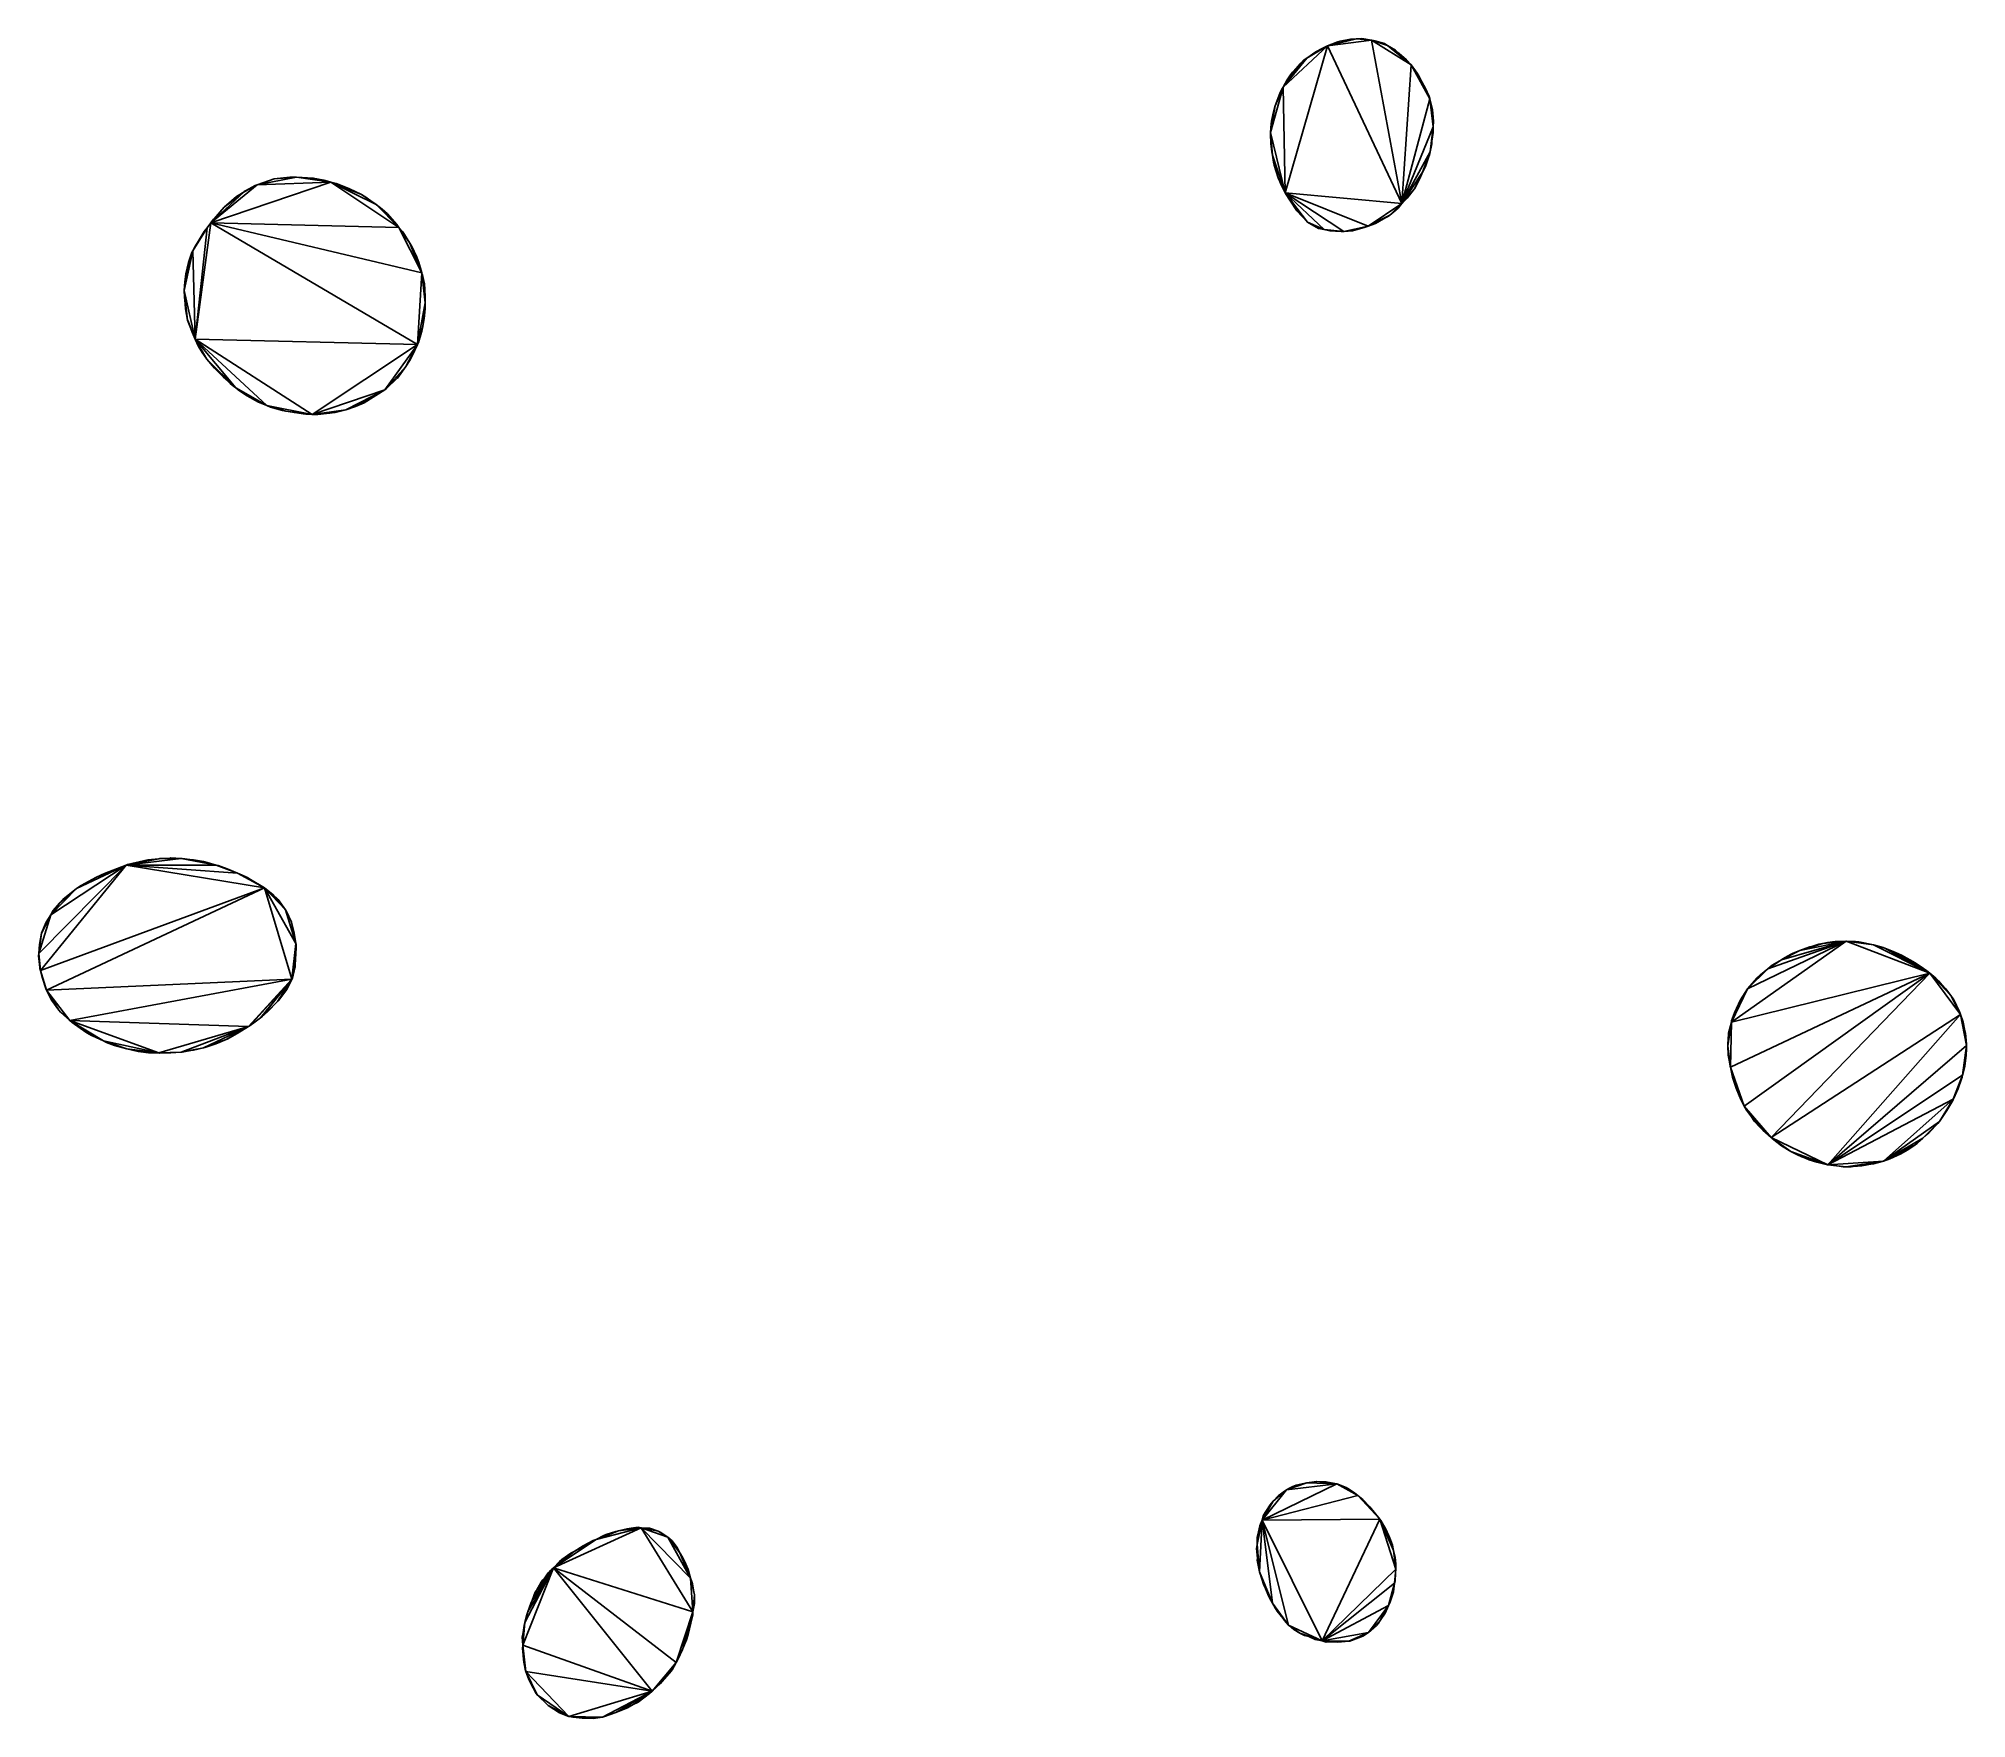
# Model space of a CAD drawing. Extents: x -60 to 74, y -57 to 60.
import ezdxf

# ---------------------------------------------------------------- set-up
doc = ezdxf.new("R2010")
doc.units = 0

msp = doc.modelspace()

# ---------------------------------------------------------------- linework, layer by layer
for points in [[(29.85, 59.78, 150), (28.4, 58.93, 150), (26.75, 56.9, 150)], [(29.85, 59.78, 150), (26.75, 56.9, 150), (26.9, 49.56, 150)], [(29.85, 59.78, 150), (26.9, 49.56, 150), (35.02, 48.8, 150)], [(29.85, 59.78, 150), (29.48, 59.59, 150), (28.4, 58.93, 150)], [(29.48, 59.59, 150), (29.04, 59.35, 150), (28.4, 58.93, 150)], [(31.85, 60.27, 150), (30.73, 60.1, 150), (29.85, 59.78, 150)], [(32.9, 60.16, 150), (31.85, 60.27, 150), (29.85, 59.78, 150)], [(32.9, 60.16, 150), (29.85, 59.78, 150), (35.02, 48.8, 150)], [(30.73, 60.1, 150), (30.65, 60.08, 150), (29.85, 59.78, 150)], [(30.65, 60.08, 150), (30.56, 60.05, 150), (29.85, 59.78, 150)], [(31.85, 60.27, 150), (31.45, 60.24, 150), (30.73, 60.1, 150)], [(32.9, 60.16, 150), (32.24, 60.28, 150), (31.85, 60.27, 150)], [(33.14, 60.13, 150), (33.03, 60.15, 150), (32.9, 60.16, 150)], [(34.02, 59.8, 150), (33.14, 60.13, 150), (32.9, 60.16, 150)], [(35.66, 58.46, 150), (34.02, 59.8, 150), (32.9, 60.16, 150)], [(35.66, 58.46, 150), (32.9, 60.16, 150), (35.02, 48.8, 150)], [(34.02, 59.8, 150), (33.81, 59.93, 150), (33.14, 60.13, 150)], [(34.84, 59.25, 150), (34.58, 59.47, 150), (34.02, 59.8, 150)], [(35.66, 58.46, 150), (34.84, 59.25, 150), (34.02, 59.8, 150)], [(35.66, 58.46, 150), (35.33, 58.81, 150), (34.84, 59.25, 150)], [(28.4, 58.93, 150), (27.93, 58.53, 150), (26.75, 56.9, 150)], [(27.93, 58.53, 150), (27.23, 57.68, 150), (26.75, 56.9, 150)], [(27.23, 57.68, 150), (27.03, 57.4, 150), (26.75, 56.9, 150)], [(27.93, 58.53, 150), (27.41, 57.95, 150), (27.23, 57.68, 150)], [(28.4, 58.93, 150), (28.22, 58.81, 150), (27.93, 58.53, 150)], [(28.22, 58.81, 150), (28.2, 58.8, 150), (27.93, 58.53, 150)], [(35.02, 48.8, 150), (36.96, 56.09, 150), (35.66, 58.46, 150)], [(36.19, 57.69, 150), (36.08, 57.87, 150), (35.66, 58.46, 150)], [(36.4, 57.28, 150), (36.19, 57.69, 150), (35.66, 58.46, 150)], [(36.91, 56.25, 150), (36.4, 57.28, 150), (35.66, 58.46, 150)], [(36.96, 56.09, 150), (36.91, 56.25, 150), (35.66, 58.46, 150)], [(26.75, 56.9, 150), (26.21, 55.6, 150), (25.88, 53.75, 150)], [(26.75, 56.9, 150), (25.88, 53.75, 150), (26.9, 49.56, 150)], [(26.75, 56.9, 150), (26.56, 56.54, 150), (26.21, 55.6, 150)], [(26.56, 56.54, 150), (26.4, 56.17, 150), (26.21, 55.6, 150)], [(26.75, 56.9, 150), (26.69, 56.81, 150), (26.56, 56.54, 150)], [(36.91, 56.25, 150), (36.67, 56.8, 150), (36.4, 57.28, 150)], [(26.21, 55.6, 150), (25.95, 54.54, 150), (25.88, 53.75, 150)], [(26.21, 55.6, 150), (26.04, 54.98, 150), (25.95, 54.54, 150)], [(35.02, 48.8, 150), (37.2, 54.15, 150), (36.96, 56.09, 150)], [(36.96, 56.09, 150), (36.96, 56.11, 150), (36.91, 56.25, 150)], [(37.17, 55.06, 150), (37.14, 55.33, 150), (36.96, 56.09, 150)], [(37.2, 54.15, 150), (37.17, 55.06, 150), (36.96, 56.09, 150)], [(37.2, 54.15, 150), (37.22, 54.54, 150), (37.17, 55.06, 150)], [(25.88, 53.75, 150), (25.88, 53.73, 150), (25.87, 53.69, 150)], [(25.88, 53.75, 150), (25.87, 53.69, 150), (26.01, 52.18, 150)], [(25.88, 53.73, 150), (25.88, 53.71, 150), (25.87, 53.69, 150)], [(25.87, 53.69, 150), (25.89, 53.06, 150), (25.9, 52.97, 150)], [(25.87, 53.69, 150), (25.9, 52.97, 150), (26.01, 52.18, 150)], [(25.95, 54.54, 150), (25.92, 54.36, 150), (25.88, 53.75, 150)], [(25.88, 53.75, 150), (26.01, 52.18, 150), (26.9, 49.56, 150)], [(35.02, 48.8, 150), (36.99, 52.4, 150), (37.2, 54.15, 150)], [(36.99, 52.4, 150), (37.11, 53.15, 150), (37.2, 54.15, 150)], [(37.11, 53.15, 150), (37.19, 53.74, 150), (37.2, 54.15, 150)], [(25.9, 52.97, 150), (25.96, 52.4, 150), (26.01, 52.18, 150)], [(35.02, 48.8, 150), (36.46, 50.99, 150), (36.99, 52.4, 150)], [(36.46, 50.99, 150), (36.9, 52.09, 150), (36.99, 52.4, 150)], [(36.9, 52.09, 150), (36.93, 52.18, 150), (36.99, 52.4, 150)], [(36.99, 52.4, 150), (37.1, 52.97, 150), (37.11, 53.15, 150)], [(36.99, 52.4, 150), (37.08, 52.85, 150), (37.1, 52.97, 150)], [(26.01, 52.18, 150), (26.08, 51.68, 150), (26.14, 51.47, 150)], [(26.01, 52.18, 150), (26.14, 51.47, 150), (26.42, 50.6, 150)], [(26.01, 52.18, 150), (26.42, 50.6, 150), (26.9, 49.56, 150)], [(26.14, 51.47, 150), (26.24, 51.11, 150), (26.42, 50.6, 150)], [(35.02, 48.8, 150), (35.9, 49.84, 150), (36.46, 50.99, 150)], [(35.9, 49.84, 150), (36.3, 50.6, 150), (36.46, 50.99, 150)], [(36.46, 50.99, 150), (36.66, 51.39, 150), (36.9, 52.09, 150)], [(-39.51, 50.3, 150), (-44.63, 50.1, 150), (-47.84, 47.46, 150)], [(-34.76, 47.15, 150), (-39.51, 50.3, 150), (-47.84, 47.46, 150)], [(-44.63, 50.1, 150), (-45.54, 49.63, 150), (-47.84, 47.46, 150)], [(-45.54, 49.63, 150), (-46.92, 48.55, 150), (-47.84, 47.46, 150)], [(-45.54, 49.63, 150), (-46.06, 49.29, 150), (-46.92, 48.55, 150)], [(-44.63, 50.1, 150), (-45.43, 49.7, 150), (-45.54, 49.63, 150)], [(-45.43, 49.7, 150), (-45.5, 49.66, 150), (-45.54, 49.63, 150)], [(-44.63, 50.1, 150), (-44.76, 50.05, 150), (-45.43, 49.7, 150)], [(-41.89, 50.65, 150), (-43.44, 50.53, 150), (-44.63, 50.1, 150)], [(-39.51, 50.3, 150), (-41.89, 50.65, 150), (-44.63, 50.1, 150)], [(-43.44, 50.53, 150), (-43.96, 50.35, 150), (-44.63, 50.1, 150)], [(-41.89, 50.65, 150), (-42.35, 50.63, 150), (-43.44, 50.53, 150)], [(-39.99, 50.43, 150), (-40.72, 50.58, 150), (-41.89, 50.65, 150)], [(-39.51, 50.3, 150), (-39.99, 50.43, 150), (-41.89, 50.65, 150)], [(-39.51, 50.3, 150), (-39.9, 50.41, 150), (-39.99, 50.43, 150)], [(-38.95, 50.13, 150), (-39.12, 50.19, 150), (-39.51, 50.3, 150)], [(-37.37, 49.44, 150), (-38.95, 50.13, 150), (-39.51, 50.3, 150)], [(-36.35, 48.73, 150), (-37.37, 49.44, 150), (-39.51, 50.3, 150)], [(-34.76, 47.15, 150), (-36.35, 48.73, 150), (-39.51, 50.3, 150)], [(-37.37, 49.44, 150), (-38.21, 49.82, 150), (-38.95, 50.13, 150)], [(26.42, 50.6, 150), (26.48, 50.44, 150), (26.53, 50.33, 150)], [(26.42, 50.6, 150), (26.53, 50.33, 150), (26.9, 49.56, 150)], [(26.53, 50.33, 150), (26.63, 50.1, 150), (26.9, 49.56, 150)], [(35.02, 48.8, 150), (35.88, 49.81, 150), (35.9, 49.84, 150)], [(35.02, 48.8, 150), (35.38, 49.18, 150), (35.88, 49.81, 150)], [(35.88, 49.81, 150), (35.89, 49.82, 150), (35.9, 49.84, 150)], [(-46.92, 48.55, 150), (-47.09, 48.37, 150), (-47.84, 47.46, 150)], [(-47.09, 48.37, 150), (-47.66, 47.71, 150), (-47.84, 47.46, 150)], [(-36.53, 48.86, 150), (-37.07, 49.26, 150), (-37.37, 49.44, 150)], [(-36.35, 48.73, 150), (-36.53, 48.86, 150), (-37.37, 49.44, 150)], [(-35.56, 48.09, 150), (-35.93, 48.41, 150), (-36.35, 48.73, 150)], [(-34.76, 47.15, 150), (-35.56, 48.09, 150), (-36.35, 48.73, 150)], [(26.9, 49.56, 150), (26.97, 49.43, 150), (27.21, 49.03, 150)], [(26.9, 49.56, 150), (27.21, 49.03, 150), (28.45, 47.52, 150)], [(26.9, 49.56, 150), (28.45, 47.52, 150), (29.6, 47, 150)], [(26.9, 49.56, 150), (29.6, 47, 150), (30.99, 46.86, 150)], [(26.9, 49.56, 150), (30.99, 46.86, 150), (32.68, 47.24, 150)], [(26.9, 49.56, 150), (32.68, 47.24, 150), (35.02, 48.8, 150)], [(27.21, 49.03, 150), (27.7, 48.29, 150), (28.45, 47.52, 150)], [(32.68, 47.24, 150), (34.17, 48, 150), (35.02, 48.8, 150)], [(34.17, 48, 150), (34.75, 48.49, 150), (35.02, 48.8, 150)], [(34.17, 48, 150), (34.46, 48.24, 150), (34.75, 48.49, 150)], [(34.75, 48.49, 150), (34.83, 48.58, 150), (35.02, 48.8, 150)], [(35.02, 48.8, 150), (35.24, 49.03, 150), (35.38, 49.18, 150)], [(-48.1, 47.12, 150), (-48.31, 46.86, 150), (-49.11, 45.51, 150)], [(-48.1, 47.12, 150), (-49.11, 45.51, 150), (-48.94, 39.37, 150)], [(-47.84, 47.46, 150), (-48.1, 47.12, 150), (-48.94, 39.37, 150)], [(-47.84, 47.46, 150), (-48.94, 39.37, 150), (-33.47, 39, 150)], [(-47.84, 47.46, 150), (-33.47, 39, 150), (-33.17, 43.98, 150)], [(-47.84, 47.46, 150), (-33.17, 43.98, 150), (-34.76, 47.15, 150)], [(-34.76, 47.15, 150), (-34.92, 47.35, 150), (-35.56, 48.09, 150)], [(-34, 46.05, 150), (-34.5, 46.84, 150), (-34.76, 47.15, 150)], [(-33.17, 43.98, 150), (-34, 46.05, 150), (-34.76, 47.15, 150)], [(28.45, 47.52, 150), (28.58, 47.44, 150), (29.22, 47.07, 150)], [(28.45, 47.52, 150), (29.22, 47.07, 150), (29.6, 47, 150)], [(29.6, 47, 150), (30.01, 46.9, 150), (30.8, 46.86, 150)], [(29.6, 47, 150), (30.8, 46.86, 150), (30.99, 46.86, 150)], [(30.99, 46.86, 150), (31.65, 46.92, 150), (32.68, 47.24, 150)], [(31.65, 46.92, 150), (32.39, 47.13, 150), (32.68, 47.24, 150)], [(32.68, 47.24, 150), (33.91, 47.83, 150), (34.17, 48, 150)], [(32.68, 47.24, 150), (33.19, 47.41, 150), (33.91, 47.83, 150)], [(33.91, 47.83, 150), (34.01, 47.88, 150), (34.17, 48, 150)], [(-48.31, 46.86, 150), (-48.67, 46.28, 150), (-49.11, 45.51, 150)], [(-48.67, 46.28, 150), (-48.91, 45.87, 150), (-49.11, 45.51, 150)], [(-34, 46.05, 150), (-34.16, 46.31, 150), (-34.5, 46.84, 150)], [(-33.87, 45.81, 150), (-33.91, 45.88, 150), (-34, 46.05, 150)], [(-33.17, 43.98, 150), (-33.87, 45.81, 150), (-34, 46.05, 150)], [(-33.17, 43.98, 150), (-33.52, 45.07, 150), (-33.87, 45.81, 150)], [(30.99, 46.86, 150), (31.59, 46.91, 150), (31.65, 46.92, 150)], [(-49.11, 45.51, 150), (-49.41, 44.7, 150), (-49.7, 42.76, 150)], [(-49.11, 45.51, 150), (-49.7, 42.76, 150), (-48.94, 39.37, 150)], [(-49.41, 44.7, 150), (-49.6, 43.9, 150), (-49.7, 42.76, 150)], [(-49.41, 44.7, 150), (-49.6, 43.91, 150), (-49.6, 43.9, 150)], [(-49.11, 45.51, 150), (-49.18, 45.4, 150), (-49.41, 44.7, 150)], [(-49.18, 45.4, 150), (-49.3, 45.06, 150), (-49.41, 44.7, 150)], [(-33.17, 43.98, 150), (-33.37, 44.7, 150), (-33.52, 45.07, 150)], [(-49.6, 43.9, 150), (-49.66, 43.37, 150), (-49.7, 42.76, 150)], [(-33.47, 39, 150), (-32.93, 41.89, 150), (-33.17, 43.98, 150)], [(-32.99, 43.23, 150), (-33.14, 43.9, 150), (-33.17, 43.98, 150)], [(-32.93, 41.89, 150), (-32.99, 43.23, 150), (-33.17, 43.98, 150)], [(-32.99, 43.23, 150), (-33.1, 43.72, 150), (-33.14, 43.9, 150)], [(-32.97, 42.84, 150), (-32.98, 43.08, 150), (-32.99, 43.23, 150)], [(-32.93, 41.89, 150), (-32.97, 42.84, 150), (-32.99, 43.23, 150)], [(-49.7, 42.76, 150), (-49.69, 42.29, 150), (-49.64, 41.82, 150)], [(-49.7, 42.76, 150), (-49.64, 41.82, 150), (-49.47, 40.69, 150)], [(-49.7, 42.76, 150), (-49.47, 40.69, 150), (-48.94, 39.37, 150)], [(-49.64, 41.82, 150), (-49.62, 41.49, 150), (-49.47, 40.69, 150)], [(-33.47, 39, 150), (-33.1, 40.25, 150), (-32.93, 41.89, 150)], [(-33.1, 40.25, 150), (-33.01, 40.8, 150), (-32.93, 41.89, 150)], [(-33.01, 40.8, 150), (-32.95, 41.48, 150), (-32.93, 41.89, 150)], [(-32.93, 41.89, 150), (-32.93, 42.29, 150), (-32.97, 42.84, 150)], [(-49.47, 40.69, 150), (-49.47, 40.68, 150), (-49.46, 40.66, 150)], [(-49.47, 40.69, 150), (-49.46, 40.66, 150), (-48.94, 39.37, 150)], [(-49.46, 40.66, 150), (-49.15, 39.86, 150), (-48.94, 39.37, 150)], [(-33.47, 39, 150), (-33.19, 39.87, 150), (-33.1, 40.25, 150)], [(-33.19, 39.87, 150), (-33.17, 39.94, 150), (-33.1, 40.25, 150)], [(-33.1, 40.25, 150), (-33.02, 40.68, 150), (-33.01, 40.8, 150)], [(-48.94, 39.37, 150), (-48.79, 39.03, 150), (-48.71, 38.86, 150)], [(-48.94, 39.37, 150), (-48.71, 38.86, 150), (-48.12, 37.99, 150)], [(-48.94, 39.37, 150), (-48.12, 37.99, 150), (-46.12, 35.98, 150)], [(-48.94, 39.37, 150), (-46.12, 35.98, 150), (-43.96, 34.75, 150)], [(-48.94, 39.37, 150), (-43.96, 34.75, 150), (-40.79, 34.14, 150)], [(-48.94, 39.37, 150), (-40.79, 34.14, 150), (-33.47, 39, 150)], [(-40.79, 34.14, 150), (-35.75, 35.85, 150), (-33.47, 39, 150)], [(-35.75, 35.85, 150), (-34.28, 37.46, 150), (-33.47, 39, 150)], [(-34.28, 37.46, 150), (-33.81, 38.27, 150), (-33.47, 39, 150)], [(-33.47, 39, 150), (-33.41, 39.14, 150), (-33.19, 39.87, 150)], [(-33.47, 39, 150), (-33.44, 39.07, 150), (-33.41, 39.14, 150)], [(-48.71, 38.86, 150), (-48.45, 38.45, 150), (-48.12, 37.99, 150)], [(-48.12, 37.99, 150), (-47.59, 37.35, 150), (-46.99, 36.76, 150)], [(-48.12, 37.99, 150), (-46.99, 36.76, 150), (-46.12, 35.98, 150)], [(-34.28, 37.46, 150), (-34.02, 37.87, 150), (-33.81, 38.27, 150)], [(-47.59, 37.35, 150), (-47, 36.77, 150), (-46.99, 36.76, 150)], [(-46.99, 36.76, 150), (-46.5, 36.28, 150), (-46.24, 36.07, 150)], [(-46.99, 36.76, 150), (-46.24, 36.07, 150), (-46.12, 35.98, 150)], [(-35.75, 35.85, 150), (-34.89, 36.66, 150), (-34.28, 37.46, 150)], [(-35.75, 35.85, 150), (-35.64, 35.95, 150), (-34.89, 36.66, 150)], [(-34.89, 36.66, 150), (-34.87, 36.67, 150), (-34.28, 37.46, 150)], [(-46.12, 35.98, 150), (-45.94, 35.84, 150), (-45.38, 35.45, 150)], [(-46.12, 35.98, 150), (-45.38, 35.45, 150), (-45.33, 35.42, 150)], [(-46.12, 35.98, 150), (-45.33, 35.42, 150), (-43.96, 34.75, 150)], [(-45.33, 35.42, 150), (-44.53, 34.99, 150), (-43.96, 34.75, 150)], [(-40.79, 34.14, 150), (-38.46, 34.46, 150), (-35.75, 35.85, 150)], [(-38.46, 34.46, 150), (-37.78, 34.7, 150), (-35.75, 35.85, 150)], [(-37.78, 34.7, 150), (-37.18, 34.95, 150), (-35.75, 35.85, 150)], [(-43.96, 34.75, 150), (-43.69, 34.64, 150), (-43.28, 34.52, 150)], [(-43.96, 34.75, 150), (-43.28, 34.52, 150), (-42.64, 34.37, 150)], [(-43.96, 34.75, 150), (-42.64, 34.37, 150), (-40.79, 34.14, 150)], [(-43.28, 34.52, 150), (-42.86, 34.41, 150), (-42.64, 34.37, 150)], [(-42.64, 34.37, 150), (-42.04, 34.26, 150), (-41.43, 34.19, 150)], [(-42.64, 34.37, 150), (-41.43, 34.19, 150), (-40.79, 34.14, 150)], [(-41.43, 34.19, 150), (-41.23, 34.16, 150), (-40.79, 34.14, 150)], [(-40.79, 34.14, 150), (-39.59, 34.22, 150), (-38.46, 34.46, 150)], [(-40.79, 34.14, 150), (-40.4, 34.14, 150), (-39.59, 34.22, 150)], [(-39.59, 34.22, 150), (-39.21, 34.28, 150), (-38.46, 34.46, 150)], [(-38.46, 34.46, 150), (-37.99, 34.62, 150), (-37.78, 34.7, 150)], [(-53.75, 2.79, 150), (-58.98, -0.67, 150), (-59.82, -3.37, 150)], [(-53.75, 2.79, 150), (-59.82, -3.37, 150), (-59.7, -4.55, 150)], [(-44.12, 1.2, 150), (-53.75, 2.79, 150), (-59.7, -4.55, 150)], [(-53.75, 2.79, 150), (-57.19, 1.17, 150), (-58.98, -0.67, 150)], [(-53.75, 2.79, 150), (-55.81, 1.95, 150), (-57.19, 1.17, 150)], [(-53.75, 2.79, 150), (-55.25, 2.21, 150), (-55.81, 1.95, 150)], [(-49.91, 3.24, 150), (-51.46, 3.23, 150), (-53.75, 2.79, 150)], [(-47.47, 2.78, 150), (-49.91, 3.24, 150), (-53.75, 2.79, 150)], [(-51.46, 3.23, 150), (-52.23, 3.15, 150), (-53.75, 2.79, 150)], [(-52.23, 3.15, 150), (-53.64, 2.82, 150), (-53.75, 2.79, 150)], [(-46, 2.23, 150), (-47.47, 2.78, 150), (-53.75, 2.79, 150)], [(-44.12, 1.2, 150), (-46, 2.23, 150), (-53.75, 2.79, 150)], [(-51.46, 3.23, 150), (-52.19, 3.16, 150), (-52.23, 3.15, 150)], [(-50.69, 3.28, 150), (-51.41, 3.24, 150), (-51.46, 3.23, 150)], [(-49.91, 3.24, 150), (-50.69, 3.28, 150), (-51.46, 3.23, 150)], [(-49.91, 3.24, 150), (-50.63, 3.29, 150), (-50.69, 3.28, 150)], [(-49.13, 3.16, 150), (-49.84, 3.25, 150), (-49.91, 3.24, 150)], [(-48.35, 3.03, 150), (-49.13, 3.16, 150), (-49.91, 3.24, 150)], [(-47.47, 2.78, 150), (-48.35, 3.03, 150), (-49.91, 3.24, 150)], [(-48.35, 3.03, 150), (-49.06, 3.16, 150), (-49.13, 3.16, 150)], [(-47.47, 2.78, 150), (-48.28, 3.02, 150), (-48.35, 3.03, 150)], [(-47.35, 2.75, 150), (-47.41, 2.76, 150), (-47.47, 2.78, 150)], [(-46.72, 2.53, 150), (-47.35, 2.75, 150), (-47.47, 2.78, 150)], [(-46, 2.23, 150), (-46.72, 2.53, 150), (-47.47, 2.78, 150)], [(-55.81, 1.95, 150), (-56.87, 1.37, 150), (-57.19, 1.17, 150)], [(-45.88, 2.19, 150), (-45.94, 2.21, 150), (-46, 2.23, 150)], [(-44.12, 1.2, 150), (-45.88, 2.19, 150), (-46, 2.23, 150)], [(-45.2, 1.86, 150), (-45.26, 1.9, 150), (-45.88, 2.19, 150)], [(-44.12, 1.2, 150), (-45.2, 1.86, 150), (-45.88, 2.19, 150)], [(-44.12, 1.2, 150), (-59.7, -4.55, 150), (-59.29, -5.9, 150)], [(-42.22, -5.14, 150), (-44.12, 1.2, 150), (-59.29, -5.9, 150)], [(-57.19, 1.17, 150), (-58.37, 0.13, 150), (-58.98, -0.67, 150)], [(-58.37, 0.13, 150), (-58.81, -0.38, 150), (-58.98, -0.67, 150)], [(-57.19, 1.17, 150), (-58.14, 0.39, 150), (-58.37, 0.13, 150)], [(-43.6, 0.8, 150), (-44.06, 1.17, 150), (-44.12, 1.2, 150)], [(-43.54, 0.74, 150), (-43.6, 0.8, 150), (-44.12, 1.2, 150)], [(-42.66, -0.33, 150), (-43.54, 0.74, 150), (-44.12, 1.2, 150)], [(-41.93, -2.66, 150), (-42.66, -0.33, 150), (-44.12, 1.2, 150)], [(-42.22, -5.14, 150), (-41.93, -2.66, 150), (-44.12, 1.2, 150)], [(-42.66, -0.33, 150), (-43.17, 0.39, 150), (-43.54, 0.74, 150)], [(-58.98, -0.67, 150), (-59.63, -1.95, 150), (-59.82, -3.37, 150)], [(-58.98, -0.67, 150), (-59.3, -1.17, 150), (-59.63, -1.95, 150)], [(-59.3, -1.17, 150), (-59.31, -1.18, 150), (-59.63, -1.95, 150)], [(-58.98, -0.67, 150), (-59.29, -1.16, 150), (-59.3, -1.17, 150)], [(-42.24, -1.18, 150), (-42.6, -0.39, 150), (-42.66, -0.33, 150)], [(-41.93, -2.66, 150), (-42.24, -1.18, 150), (-42.66, -0.33, 150)], [(-41.93, -2.66, 150), (-42.05, -1.95, 150), (-42.24, -1.18, 150)], [(-59.63, -1.95, 150), (-59.78, -2.73, 150), (-59.82, -3.37, 150)], [(-59.63, -1.95, 150), (-59.76, -2.59, 150), (-59.78, -2.73, 150)], [(-42.22, -5.14, 150), (-41.95, -3.61, 150), (-41.93, -2.66, 150)], [(-41.95, -3.61, 150), (-41.92, -2.83, 150), (-41.93, -2.66, 150)], [(-41.92, -2.83, 150), (-41.92, -2.73, 150), (-41.93, -2.66, 150)], [(57.94, -8.13, 150), (71.76, -4.73, 150), (65.93, -2.5, 150)], [(59.07, -5.82, 150), (57.94, -8.13, 150), (65.93, -2.5, 150)], [(65.93, -2.5, 150), (60.48, -4.43, 150), (59.07, -5.82, 150)], [(65.93, -2.5, 150), (61.43, -3.79, 150), (60.48, -4.43, 150)], [(65.93, -2.5, 150), (62.71, -3.15, 150), (61.43, -3.79, 150)], [(65.93, -2.5, 150), (64.3, -2.66, 150), (62.71, -3.15, 150)], [(64.3, -2.66, 150), (63.62, -2.84, 150), (62.71, -3.15, 150)], [(64.3, -2.66, 150), (64.02, -2.72, 150), (63.62, -2.84, 150)], [(65.93, -2.5, 150), (65.17, -2.53, 150), (64.3, -2.66, 150)], [(65.17, -2.53, 150), (64.64, -2.59, 150), (64.3, -2.66, 150)], [(65.93, -2.5, 150), (65.29, -2.52, 150), (65.17, -2.53, 150)], [(66.8, -2.55, 150), (66.57, -2.52, 150), (65.93, -2.5, 150)], [(67.83, -2.75, 150), (66.8, -2.55, 150), (65.93, -2.5, 150)], [(71.76, -4.73, 150), (67.83, -2.75, 150), (65.93, -2.5, 150)], [(67.83, -2.75, 150), (67.82, -2.75, 150), (66.8, -2.55, 150)], [(-59.82, -3.37, 150), (-59.84, -3.52, 150), (-59.76, -4.3, 150)], [(-59.82, -3.37, 150), (-59.76, -4.3, 150), (-59.74, -4.4, 150)], [(-59.82, -3.37, 150), (-59.74, -4.4, 150), (-59.7, -4.55, 150)], [(-42.22, -5.14, 150), (-42.01, -4.36, 150), (-41.95, -3.61, 150)], [(-42.01, -4.36, 150), (-41.99, -4.3, 150), (-41.95, -3.61, 150)], [(-41.95, -3.61, 150), (-41.94, -3.52, 150), (-41.92, -2.83, 150)], [(61.43, -3.79, 150), (60.65, -4.28, 150), (60.48, -4.43, 150)], [(61.43, -3.79, 150), (60.78, -4.18, 150), (60.65, -4.28, 150)], [(62.71, -3.15, 150), (61.89, -3.53, 150), (61.43, -3.79, 150)], [(61.89, -3.53, 150), (61.52, -3.73, 150), (61.43, -3.79, 150)], [(62.71, -3.15, 150), (62.1, -3.41, 150), (61.89, -3.53, 150)], [(62.71, -3.15, 150), (62.25, -3.34, 150), (62.1, -3.41, 150)], [(63.62, -2.84, 150), (63.39, -2.9, 150), (62.71, -3.15, 150)], [(68.62, -2.99, 150), (68.5, -2.94, 150), (67.83, -2.75, 150)], [(71.76, -4.73, 150), (68.62, -2.99, 150), (67.83, -2.75, 150)], [(69.4, -3.31, 150), (69.19, -3.22, 150), (68.62, -2.99, 150)], [(71.76, -4.73, 150), (69.4, -3.31, 150), (68.62, -2.99, 150)], [(71.76, -4.73, 150), (69.79, -3.48, 150), (69.4, -3.31, 150)], [(70.72, -4.02, 150), (70.51, -3.89, 150), (69.79, -3.48, 150)], [(71.76, -4.73, 150), (70.72, -4.02, 150), (69.79, -3.48, 150)], [(71.76, -4.73, 150), (71.15, -4.28, 150), (70.72, -4.02, 150)], [(-59.7, -4.55, 150), (-59.57, -5.08, 150), (-59.33, -5.8, 150)], [(-59.7, -4.55, 150), (-59.33, -5.8, 150), (-59.31, -5.86, 150)], [(-59.7, -4.55, 150), (-59.31, -5.86, 150), (-59.29, -5.9, 150)], [(-42.22, -5.14, 150), (-59.29, -5.9, 150), (-57.65, -8.02, 150)], [(-45.23, -8.43, 150), (-42.22, -5.14, 150), (-57.65, -8.02, 150)], [(-45.23, -8.43, 150), (-45.11, -8.36, 150), (-42.22, -5.14, 150)], [(-45.11, -8.36, 150), (-44.39, -7.83, 150), (-42.22, -5.14, 150)], [(-44.39, -7.83, 150), (-44.32, -7.78, 150), (-42.22, -5.14, 150)], [(-44.32, -7.78, 150), (-43.21, -6.7, 150), (-42.22, -5.14, 150)], [(-43.21, -6.7, 150), (-43.15, -6.64, 150), (-42.22, -5.14, 150)], [(-43.15, -6.64, 150), (-42.57, -5.86, 150), (-42.22, -5.14, 150)], [(-42.22, -5.14, 150), (-42.18, -5.08, 150), (-42.01, -4.36, 150)], [(57.87, -11.27, 150), (58.84, -13.97, 150), (71.76, -4.73, 150)], [(57.94, -8.13, 150), (57.87, -11.27, 150), (71.76, -4.73, 150)], [(58.84, -13.97, 150), (60.72, -16.16, 150), (71.76, -4.73, 150)], [(60.48, -4.43, 150), (59.73, -5.05, 150), (59.07, -5.82, 150)], [(60.48, -4.43, 150), (59.96, -4.85, 150), (59.73, -5.05, 150)], [(60.72, -16.16, 150), (73.89, -7.6, 150), (71.76, -4.73, 150)], [(71.76, -4.73, 150), (71.53, -4.56, 150), (71.15, -4.28, 150)], [(72.35, -5.26, 150), (72.17, -5.08, 150), (71.76, -4.73, 150)], [(73.2, -6.27, 150), (72.35, -5.26, 150), (71.76, -4.73, 150)], [(73.89, -7.6, 150), (73.2, -6.27, 150), (71.76, -4.73, 150)], [(73.2, -6.27, 150), (72.87, -5.81, 150), (72.35, -5.26, 150)], [(-59.29, -5.9, 150), (-59.21, -6.06, 150), (-58.91, -6.64, 150)], [(-59.29, -5.9, 150), (-58.91, -6.64, 150), (-58.43, -7.29, 150)], [(-59.29, -5.9, 150), (-58.43, -7.29, 150), (-57.65, -8.02, 150)], [(-44.32, -7.78, 150), (-43.91, -7.42, 150), (-43.21, -6.7, 150)], [(59.07, -5.82, 150), (58.75, -6.33, 150), (57.94, -8.13, 150)], [(58.75, -6.33, 150), (58.58, -6.59, 150), (57.94, -8.13, 150)], [(58.58, -6.59, 150), (58.3, -7.18, 150), (57.94, -8.13, 150)], [(58.58, -6.59, 150), (58.43, -6.88, 150), (58.3, -7.18, 150)], [(59.07, -5.82, 150), (58.9, -6.08, 150), (58.75, -6.33, 150)], [(73.6, -6.97, 150), (73.41, -6.59, 150), (73.2, -6.27, 150)], [(73.89, -7.6, 150), (73.6, -6.97, 150), (73.2, -6.27, 150)], [(-58.43, -7.29, 150), (-58.32, -7.43, 150), (-57.65, -8.02, 150)], [(-57.65, -8.02, 150), (-57.57, -8.1, 150), (-57.49, -8.17, 150)], [(-57.65, -8.02, 150), (-57.49, -8.17, 150), (-56.31, -8.98, 150)], [(-57.65, -8.02, 150), (-56.31, -8.98, 150), (-55.31, -9.44, 150)], [(-57.65, -8.02, 150), (-55.31, -9.44, 150), (-51.47, -10.28, 150)], [(-57.65, -8.02, 150), (-51.47, -10.28, 150), (-45.23, -8.43, 150)], [(-45.11, -8.36, 150), (-44.87, -8.19, 150), (-44.39, -7.83, 150)], [(58.3, -7.18, 150), (58.21, -7.36, 150), (57.94, -8.13, 150)], [(58.21, -7.36, 150), (57.96, -8.05, 150), (57.94, -8.13, 150)], [(60.72, -16.16, 150), (64.66, -18.06, 150), (73.89, -7.6, 150)], [(64.66, -18.06, 150), (74.29, -9.76, 150), (73.89, -7.6, 150)], [(73.89, -7.6, 150), (73.8, -7.35, 150), (73.6, -6.97, 150)], [(74.17, -8.62, 150), (74.07, -8.13, 150), (73.89, -7.6, 150)], [(74.29, -9.76, 150), (74.17, -8.62, 150), (73.89, -7.6, 150)], [(-57.49, -8.17, 150), (-56.55, -8.83, 150), (-56.31, -8.98, 150)], [(-56.31, -8.98, 150), (-56.16, -9.06, 150), (-56.09, -9.09, 150)], [(-56.31, -8.98, 150), (-56.09, -9.09, 150), (-55.31, -9.44, 150)], [(-56.09, -9.09, 150), (-55.88, -9.19, 150), (-55.31, -9.44, 150)], [(-51.47, -10.28, 150), (-49.91, -10.22, 150), (-45.23, -8.43, 150)], [(-49.91, -10.22, 150), (-48.35, -9.91, 150), (-45.23, -8.43, 150)], [(-48.35, -9.91, 150), (-46.79, -9.34, 150), (-45.23, -8.43, 150)], [(-48.35, -9.91, 150), (-47.57, -9.66, 150), (-46.79, -9.34, 150)], [(-47.57, -9.66, 150), (-47.5, -9.64, 150), (-46.79, -9.34, 150)], [(-46.79, -9.34, 150), (-46.66, -9.29, 150), (-45.23, -8.43, 150)], [(-46.79, -9.34, 150), (-46.72, -9.32, 150), (-46.66, -9.29, 150)], [(-46.66, -9.29, 150), (-46.02, -8.93, 150), (-45.23, -8.43, 150)], [(-45.23, -8.43, 150), (-45.16, -8.39, 150), (-45.11, -8.36, 150)], [(57.94, -8.13, 150), (57.74, -8.97, 150), (57.69, -9.79, 150)], [(57.94, -8.13, 150), (57.69, -9.79, 150), (57.87, -11.27, 150)], [(57.74, -8.97, 150), (57.69, -9.67, 150), (57.69, -9.79, 150)], [(57.94, -8.13, 150), (57.75, -8.9, 150), (57.74, -8.97, 150)], [(74.29, -9.76, 150), (74.24, -8.9, 150), (74.17, -8.62, 150)], [(74.29, -9.76, 150), (74.29, -9.67, 150), (74.24, -8.9, 150)], [(-55.31, -9.44, 150), (-55.11, -9.56, 150), (-54.55, -9.75, 150)], [(-55.31, -9.44, 150), (-54.55, -9.75, 150), (-53.69, -10, 150)], [(-55.31, -9.44, 150), (-53.69, -10, 150), (-51.47, -10.28, 150)], [(-54.55, -9.75, 150), (-54.51, -9.77, 150), (-53.69, -10, 150)], [(-53.69, -10, 150), (-52.9, -10.17, 150), (-52.19, -10.26, 150)], [(-53.69, -10, 150), (-52.19, -10.26, 150), (-51.47, -10.28, 150)], [(-51.47, -10.28, 150), (-50.69, -10.26, 150), (-49.91, -10.22, 150)], [(-51.47, -10.28, 150), (-51.41, -10.29, 150), (-50.69, -10.26, 150)], [(-50.69, -10.26, 150), (-50.63, -10.27, 150), (-49.91, -10.22, 150)], [(-49.91, -10.22, 150), (-49.84, -10.22, 150), (-48.35, -9.91, 150)], [(-49.84, -10.22, 150), (-49.13, -10.09, 150), (-48.35, -9.91, 150)], [(-49.13, -10.09, 150), (-49.06, -10.09, 150), (-48.35, -9.91, 150)], [(-48.35, -9.91, 150), (-48.28, -9.9, 150), (-47.57, -9.66, 150)], [(-48.28, -9.9, 150), (-47.84, -9.76, 150), (-47.57, -9.66, 150)], [(57.69, -9.79, 150), (57.73, -10.44, 150), (57.81, -10.9, 150)], [(57.69, -9.79, 150), (57.81, -10.9, 150), (57.87, -11.27, 150)], [(64.66, -18.06, 150), (74.03, -11.83, 150), (74.29, -9.76, 150)], [(74.03, -11.83, 150), (74.28, -10.44, 150), (74.29, -9.76, 150)], [(74.03, -11.83, 150), (74.18, -11.2, 150), (74.28, -10.44, 150)], [(74.28, -10.44, 150), (74.3, -10.01, 150), (74.29, -9.76, 150)], [(57.81, -10.9, 150), (57.85, -11.2, 150), (57.87, -11.27, 150)], [(57.87, -11.27, 150), (58.03, -11.97, 150), (58.27, -12.73, 150)], [(57.87, -11.27, 150), (58.27, -12.73, 150), (58.84, -13.97, 150)], [(64.66, -18.06, 150), (73.38, -13.5, 150), (74.03, -11.83, 150)], [(73.38, -13.5, 150), (73.93, -12.15, 150), (74.03, -11.83, 150)], [(73.93, -12.15, 150), (74.01, -11.97, 150), (74.03, -11.83, 150)], [(58.27, -12.73, 150), (58.59, -13.51, 150), (58.84, -13.97, 150)], [(73.38, -13.5, 150), (73.71, -12.74, 150), (73.93, -12.15, 150)], [(73.38, -13.5, 150), (73.4, -13.47, 150), (73.71, -12.74, 150)], [(58.84, -13.97, 150), (59, -14.25, 150), (59.29, -14.66, 150)], [(58.84, -13.97, 150), (59.29, -14.66, 150), (60.72, -16.16, 150)], [(59.29, -14.66, 150), (59.56, -15.05, 150), (60.72, -16.16, 150)], [(64.66, -18.06, 150), (68.53, -17.8, 150), (73.38, -13.5, 150)], [(68.53, -17.8, 150), (72.42, -15.05, 150), (73.38, -13.5, 150)], [(72.42, -15.05, 150), (73.37, -13.53, 150), (73.38, -13.5, 150)], [(72.42, -15.05, 150), (73.34, -13.58, 150), (73.37, -13.53, 150)], [(72.42, -15.05, 150), (72.94, -14.28, 150), (73.34, -13.58, 150)], [(73.37, -13.53, 150), (73.38, -13.51, 150), (73.38, -13.5, 150)], [(59.56, -15.05, 150), (59.92, -15.43, 150), (60.72, -16.16, 150)], [(59.92, -15.43, 150), (60.12, -15.65, 150), (60.72, -16.16, 150)], [(68.53, -17.8, 150), (71.26, -16.21, 150), (72.42, -15.05, 150)], [(71.26, -16.21, 150), (71.73, -15.79, 150), (72.42, -15.05, 150)], [(71.26, -16.21, 150), (71.7, -15.82, 150), (71.73, -15.79, 150)], [(71.26, -16.21, 150), (71.52, -15.98, 150), (71.7, -15.82, 150)], [(71.73, -15.79, 150), (72.3, -15.19, 150), (72.42, -15.05, 150)], [(60.72, -16.16, 150), (60.79, -16.22, 150), (62.07, -17.14, 150)], [(60.72, -16.16, 150), (62.07, -17.14, 150), (64.66, -18.06, 150)], [(60.79, -16.22, 150), (61.43, -16.73, 150), (62.07, -17.14, 150)], [(62.07, -17.14, 150), (62.31, -17.26, 150), (62.85, -17.5, 150)], [(62.07, -17.14, 150), (62.85, -17.5, 150), (64.66, -18.06, 150)], [(62.31, -17.26, 150), (62.49, -17.35, 150), (62.85, -17.5, 150)], [(68.53, -17.8, 150), (70.73, -16.67, 150), (71.26, -16.21, 150)], [(68.53, -17.8, 150), (69.73, -17.29, 150), (70.73, -16.67, 150)], [(68.53, -17.8, 150), (68.97, -17.64, 150), (69.73, -17.29, 150)], [(69.73, -17.29, 150), (70.21, -17.02, 150), (70.73, -16.67, 150)], [(70.73, -16.67, 150), (70.8, -16.62, 150), (71.26, -16.21, 150)], [(70.73, -16.67, 150), (70.79, -16.63, 150), (70.8, -16.62, 150)], [(70.8, -16.62, 150), (70.84, -16.59, 150), (71.26, -16.21, 150)], [(70.8, -16.62, 150), (70.82, -16.6, 150), (70.84, -16.59, 150)], [(62.85, -17.5, 150), (63.09, -17.6, 150), (63.88, -17.88, 150)], [(62.85, -17.5, 150), (63.88, -17.88, 150), (64.66, -18.06, 150)], [(63.09, -17.6, 150), (63.36, -17.71, 150), (63.88, -17.88, 150)], [(63.88, -17.88, 150), (64.55, -18.04, 150), (64.63, -18.06, 150)], [(63.88, -17.88, 150), (64.63, -18.06, 150), (64.66, -18.06, 150)], [(64.63, -18.06, 150), (64.64, -18.06, 150), (64.66, -18.06, 150)], [(64.64, -18.06, 150), (64.65, -18.06, 150), (64.66, -18.06, 150)], [(64.66, -18.06, 150), (65.93, -18.2, 150), (68.53, -17.8, 150)], [(64.66, -18.06, 150), (65.45, -18.15, 150), (65.93, -18.2, 150)], [(65.45, -18.15, 150), (65.72, -18.19, 150), (65.93, -18.2, 150)], [(65.93, -18.2, 150), (66.41, -18.17, 150), (68.53, -17.8, 150)], [(65.93, -18.2, 150), (66.26, -18.2, 150), (66.41, -18.17, 150)], [(66.41, -18.17, 150), (67.76, -18, 150), (68.53, -17.8, 150)], [(66.41, -18.17, 150), (67.03, -18.12, 150), (67.76, -18, 150)], [(67.76, -18, 150), (67.82, -17.99, 150), (68.53, -17.8, 150)], [(67.82, -17.99, 150), (68.5, -17.81, 150), (68.53, -17.8, 150)], [(28.41, -40.17, 150), (27.38, -40.46, 150), (27, -40.66, 150)], [(30.49, -40.25, 150), (28.41, -40.17, 150), (27, -40.66, 150)], [(28.41, -40.17, 150), (27.66, -40.34, 150), (27.38, -40.46, 150)], [(29.1, -40.08, 150), (28.91, -40.1, 150), (28.41, -40.17, 150)], [(30.49, -40.25, 150), (29.1, -40.08, 150), (28.41, -40.17, 150)], [(30.49, -40.25, 150), (29.73, -40.1, 150), (29.1, -40.08, 150)], [(30.49, -40.25, 150), (27, -40.66, 150), (25.29, -42.77, 150)], [(31.96, -41.05, 150), (30.49, -40.25, 150), (25.29, -42.77, 150)], [(27, -40.66, 150), (26.06, -41.45, 150), (25.29, -42.77, 150)], [(33.49, -42.71, 150), (31.96, -41.05, 150), (25.29, -42.77, 150)], [(26.06, -41.45, 150), (25.55, -42.18, 150), (25.29, -42.77, 150)], [(26.06, -41.45, 150), (25.85, -41.71, 150), (25.55, -42.18, 150)], [(27, -40.66, 150), (26.58, -40.96, 150), (26.06, -41.45, 150)], [(26.58, -40.96, 150), (26.44, -41.07, 150), (26.06, -41.45, 150)], [(27, -40.66, 150), (26.76, -40.82, 150), (26.58, -40.96, 150)], [(27.38, -40.46, 150), (27.19, -40.55, 150), (27, -40.66, 150)], [(30.5, -40.25, 150), (30.5, -40.25, 150), (30.49, -40.25, 150)], [(31.13, -40.5, 150), (30.5, -40.25, 150), (30.49, -40.25, 150)], [(31.25, -40.58, 150), (31.13, -40.5, 150), (30.49, -40.25, 150)], [(31.96, -41.05, 150), (31.25, -40.58, 150), (30.49, -40.25, 150)], [(31.96, -41.05, 150), (31.72, -40.87, 150), (31.25, -40.58, 150)], [(32.78, -41.85, 150), (32.29, -41.33, 150), (31.96, -41.05, 150)], [(33.49, -42.71, 150), (32.78, -41.85, 150), (31.96, -41.05, 150)], [(25.29, -42.77, 150), (25.05, -43.59, 150), (24.94, -44.48, 150)], [(25.29, -42.77, 150), (24.94, -44.48, 150), (25.11, -46.36, 150)], [(25.29, -42.77, 150), (25.13, -43.18, 150), (25.05, -43.59, 150)], [(25.29, -42.77, 150), (25.11, -46.36, 150), (26.02, -48.54, 150)], [(25.55, -42.18, 150), (25.4, -42.44, 150), (25.29, -42.77, 150)], [(33.49, -42.71, 150), (25.29, -42.77, 150), (29.47, -51.17, 150)], [(25.29, -42.77, 150), (26.02, -48.54, 150), (27.14, -50.09, 150)], [(25.29, -42.77, 150), (27.14, -50.09, 150), (29.47, -51.17, 150)], [(29.47, -51.17, 150), (34.6, -46.19, 150), (33.49, -42.71, 150)], [(33.49, -42.71, 150), (33.47, -42.68, 150), (32.78, -41.85, 150)], [(33.89, -43.4, 150), (33.55, -42.81, 150), (33.49, -42.71, 150)], [(34.17, -44.04, 150), (33.89, -43.4, 150), (33.49, -42.71, 150)], [(34.44, -44.89, 150), (34.17, -44.04, 150), (33.49, -42.71, 150)], [(34.6, -46.19, 150), (34.44, -44.89, 150), (33.49, -42.71, 150)], [(-17.9, -43.31, 150), (-21.04, -44.11, 150), (-24.02, -46.1, 150)], [(-14.31, -49.15, 150), (-17.9, -43.31, 150), (-24.02, -46.1, 150)], [(-21.04, -44.11, 150), (-22.57, -44.95, 150), (-24.02, -46.1, 150)], [(-21.04, -44.11, 150), (-21.94, -44.57, 150), (-22.57, -44.95, 150)], [(-21.04, -44.11, 150), (-21.24, -44.19, 150), (-21.94, -44.57, 150)], [(-17.9, -43.31, 150), (-19.48, -43.53, 150), (-21.04, -44.11, 150)], [(-19.48, -43.53, 150), (-20.27, -43.76, 150), (-21.04, -44.11, 150)], [(-20.27, -43.76, 150), (-20.46, -43.82, 150), (-21.04, -44.11, 150)], [(-19.48, -43.53, 150), (-19.67, -43.57, 150), (-20.27, -43.76, 150)], [(-17.9, -43.31, 150), (-18.6, -43.34, 150), (-19.48, -43.53, 150)], [(-18.6, -43.34, 150), (-18.89, -43.37, 150), (-19.48, -43.53, 150)], [(-17.9, -43.31, 150), (-18.11, -43.27, 150), (-18.6, -43.34, 150)], [(-16.72, -43.55, 150), (-17.33, -43.33, 150), (-17.9, -43.31, 150)], [(-16.05, -43.96, 150), (-16.72, -43.55, 150), (-17.9, -43.31, 150)], [(-14.48, -46.81, 150), (-16.05, -43.96, 150), (-17.9, -43.31, 150)], [(-14.31, -49.15, 150), (-14.48, -46.81, 150), (-17.9, -43.31, 150)], [(-16.05, -43.96, 150), (-16.54, -43.63, 150), (-16.72, -43.55, 150)], [(-15.22, -45.04, 150), (-15.76, -44.22, 150), (-16.05, -43.96, 150)], [(-14.48, -46.81, 150), (-15.22, -45.04, 150), (-16.05, -43.96, 150)], [(-15.22, -45.04, 150), (-15.42, -44.66, 150), (-15.76, -44.22, 150)], [(25.05, -43.59, 150), (24.96, -43.95, 150), (24.94, -44.48, 150)], [(34.17, -44.04, 150), (34.11, -43.86, 150), (33.89, -43.4, 150)], [(34.36, -44.52, 150), (34.28, -44.29, 150), (34.17, -44.04, 150)], [(34.44, -44.89, 150), (34.36, -44.52, 150), (34.17, -44.04, 150)], [(-22.57, -44.95, 150), (-23.43, -45.52, 150), (-24.02, -46.1, 150)], [(-23.43, -45.52, 150), (-23.59, -45.66, 150), (-24.02, -46.1, 150)], [(-22.57, -44.95, 150), (-22.8, -45.07, 150), (-23.43, -45.52, 150)], [(-21.94, -44.57, 150), (-22.04, -44.62, 150), (-22.57, -44.95, 150)], [(-14.89, -45.62, 150), (-15.18, -45.12, 150), (-15.22, -45.04, 150)], [(-14.48, -46.81, 150), (-14.89, -45.62, 150), (-15.22, -45.04, 150)], [(-14.89, -45.62, 150), (-14.98, -45.44, 150), (-15.18, -45.12, 150)], [(24.94, -44.48, 150), (24.91, -44.75, 150), (24.97, -45.42, 150)], [(24.94, -44.48, 150), (24.97, -45.42, 150), (25.11, -46.36, 150)], [(24.97, -45.42, 150), (24.96, -45.57, 150), (25.11, -46.36, 150)], [(34.6, -45.81, 150), (34.56, -45.38, 150), (34.44, -44.89, 150)], [(34.6, -46.19, 150), (34.6, -45.81, 150), (34.44, -44.89, 150)], [(-24.02, -46.1, 150), (-26, -49.89, 150), (-26.15, -51.46, 150)], [(-17.15, -54.67, 150), (-24.02, -46.1, 150), (-26.15, -51.46, 150)], [(-24.02, -46.1, 150), (-25.79, -49.15, 150), (-26, -49.89, 150)], [(-24.02, -46.1, 150), (-25.49, -48.37, 150), (-25.79, -49.15, 150)], [(-24.02, -46.1, 150), (-25.2, -47.67, 150), (-25.49, -48.37, 150)], [(-24.02, -46.1, 150), (-24.67, -46.86, 150), (-25.2, -47.67, 150)], [(-24.67, -46.86, 150), (-24.87, -47.08, 150), (-25.2, -47.67, 150)], [(-24.67, -46.86, 150), (-24.81, -47, 150), (-24.87, -47.08, 150)], [(-24.02, -46.1, 150), (-24.22, -46.27, 150), (-24.67, -46.86, 150)], [(-24.22, -46.27, 150), (-24.37, -46.45, 150), (-24.67, -46.86, 150)], [(-24.02, -46.1, 150), (-24.17, -46.22, 150), (-24.22, -46.27, 150)], [(-15.47, -52.68, 150), (-14.31, -49.15, 150), (-24.02, -46.1, 150)], [(-17.15, -54.67, 150), (-15.47, -52.68, 150), (-24.02, -46.1, 150)], [(-14.48, -46.81, 150), (-14.65, -46.21, 150), (-14.89, -45.62, 150)], [(-14.34, -47.2, 150), (-14.4, -47, 150), (-14.48, -46.81, 150)], [(-14.24, -47.79, 150), (-14.34, -47.2, 150), (-14.48, -46.81, 150)], [(-14.21, -47.97, 150), (-14.24, -47.79, 150), (-14.48, -46.81, 150)], [(-14.31, -49.15, 150), (-14.21, -47.97, 150), (-14.48, -46.81, 150)], [(25.11, -46.36, 150), (25.12, -46.4, 150), (25.13, -46.41, 150)], [(25.11, -46.36, 150), (25.13, -46.41, 150), (25.48, -47.42, 150)], [(25.11, -46.36, 150), (25.48, -47.42, 150), (26.02, -48.54, 150)], [(25.13, -46.41, 150), (25.42, -47.29, 150), (25.48, -47.42, 150)], [(29.47, -51.17, 150), (34.51, -47.17, 150), (34.6, -46.19, 150)], [(34.51, -47.17, 150), (34.58, -46.46, 150), (34.6, -46.19, 150)], [(34.51, -47.17, 150), (34.55, -46.99, 150), (34.58, -46.46, 150)], [(-25.2, -47.67, 150), (-25.28, -47.79, 150), (-25.49, -48.37, 150)], [(-14.31, -49.15, 150), (-14.19, -48.57, 150), (-14.21, -47.97, 150)], [(25.48, -47.42, 150), (25.73, -48.04, 150), (25.81, -48.18, 150)], [(25.48, -47.42, 150), (25.81, -48.18, 150), (26.02, -48.54, 150)], [(29.47, -51.17, 150), (34.09, -48.72, 150), (34.51, -47.17, 150)], [(34.09, -48.72, 150), (34.44, -47.77, 150), (34.51, -47.17, 150)], [(34.09, -48.72, 150), (34.19, -48.52, 150), (34.44, -47.77, 150)], [(-25.79, -49.15, 150), (-25.87, -49.35, 150), (-26, -49.89, 150)], [(-25.49, -48.37, 150), (-25.58, -48.57, 150), (-25.79, -49.15, 150)], [(-15.47, -52.68, 150), (-15.01, -51.7, 150), (-14.31, -49.15, 150)], [(-15.01, -51.7, 150), (-14.65, -50.72, 150), (-14.31, -49.15, 150)], [(-14.65, -50.72, 150), (-14.46, -49.94, 150), (-14.31, -49.15, 150)], [(-14.46, -49.94, 150), (-14.31, -49.35, 150), (-14.31, -49.15, 150)], [(26.02, -48.54, 150), (26.22, -48.92, 150), (26.34, -49.1, 150)], [(26.02, -48.54, 150), (26.34, -49.1, 150), (26.75, -49.62, 150)], [(26.02, -48.54, 150), (26.75, -49.62, 150), (27.14, -50.09, 150)], [(26.75, -49.62, 150), (26.84, -49.76, 150), (27.14, -50.09, 150)], [(29.47, -51.17, 150), (32.69, -50.59, 150), (34.09, -48.72, 150)], [(32.69, -50.59, 150), (33.51, -49.76, 150), (34.09, -48.72, 150)], [(33.51, -49.76, 150), (33.86, -49.25, 150), (34.09, -48.72, 150)], [(-26.12, -50.58, 150), (-26.2, -50.92, 150), (-26.15, -51.46, 150)], [(-26, -49.89, 150), (-26.12, -50.58, 150), (-26.15, -51.46, 150)], [(-26, -49.89, 150), (-26.06, -50.11, 150), (-26.12, -50.58, 150)], [(-15.01, -51.7, 150), (-14.75, -51.11, 150), (-14.65, -50.72, 150)], [(-14.75, -51.11, 150), (-14.7, -50.92, 150), (-14.65, -50.72, 150)], [(-14.65, -50.72, 150), (-14.49, -50.13, 150), (-14.46, -49.94, 150)], [(27.14, -50.09, 150), (27.17, -50.11, 150), (27.17, -50.11, 150)], [(27.14, -50.09, 150), (27.17, -50.11, 150), (27.91, -50.63, 150)], [(27.14, -50.09, 150), (27.91, -50.63, 150), (29.47, -51.17, 150)], [(27.17, -50.11, 150), (27.51, -50.39, 150), (27.91, -50.63, 150)], [(27.91, -50.63, 150), (28.24, -50.79, 150), (28.54, -50.87, 150)], [(27.91, -50.63, 150), (28.54, -50.87, 150), (29.47, -51.17, 150)], [(28.54, -50.87, 150), (28.99, -51.08, 150), (29.47, -51.17, 150)], [(29.47, -51.17, 150), (31.32, -51.19, 150), (32.69, -50.59, 150)], [(31.32, -51.19, 150), (31.52, -51.15, 150), (32.69, -50.59, 150)], [(31.52, -51.15, 150), (32.29, -50.84, 150), (32.69, -50.59, 150)], [(32.69, -50.59, 150), (33.4, -49.95, 150), (33.51, -49.76, 150)], [(32.69, -50.59, 150), (33.26, -50.1, 150), (33.4, -49.95, 150)], [(-26.15, -51.46, 150), (-26.16, -51.7, 150), (-26.15, -51.91, 150)], [(-26.15, -51.46, 150), (-26.15, -51.91, 150), (-26.09, -52.48, 150)], [(-26.15, -51.46, 150), (-26.09, -52.48, 150), (-25.95, -53.26, 150)], [(-26.15, -51.46, 150), (-25.95, -53.26, 150), (-25.93, -53.3, 150)], [(-17.15, -54.67, 150), (-26.15, -51.46, 150), (-25.93, -53.3, 150)], [(-15.47, -52.68, 150), (-15.36, -52.48, 150), (-15.01, -51.7, 150)], [(-15.36, -52.48, 150), (-15.04, -51.77, 150), (-15.01, -51.7, 150)], [(29.47, -51.17, 150), (29.76, -51.26, 150), (30.19, -51.25, 150)], [(29.47, -51.17, 150), (30.19, -51.25, 150), (31.32, -51.19, 150)], [(30.19, -51.25, 150), (30.57, -51.27, 150), (31.32, -51.19, 150)], [(31.32, -51.19, 150), (31.4, -51.19, 150), (31.52, -51.15, 150)], [(-26.09, -52.48, 150), (-26.08, -52.65, 150), (-25.95, -53.26, 150)], [(-25.95, -53.26, 150), (-25.94, -53.28, 150), (-25.93, -53.3, 150)], [(-25.93, -53.3, 150), (-25.73, -53.85, 150), (-25.64, -54.05, 150)], [(-25.93, -53.3, 150), (-25.64, -54.05, 150), (-25.15, -54.92, 150)], [(-25.93, -53.3, 150), (-25.15, -54.92, 150), (-22.94, -56.43, 150)], [(-17.15, -54.67, 150), (-25.93, -53.3, 150), (-22.94, -56.43, 150)], [(-17.15, -54.67, 150), (-16.45, -54, 150), (-15.47, -52.68, 150)], [(-16.45, -54, 150), (-15.83, -53.27, 150), (-15.47, -52.68, 150)], [(-15.83, -53.27, 150), (-15.76, -53.18, 150), (-15.47, -52.68, 150)], [(-25.64, -54.05, 150), (-25.21, -54.83, 150), (-25.15, -54.92, 150)], [(-25.15, -54.92, 150), (-24.45, -55.61, 150), (-24.37, -55.67, 150)], [(-25.15, -54.92, 150), (-24.37, -55.67, 150), (-22.94, -56.43, 150)], [(-22.94, -56.43, 150), (-20.6, -56.47, 150), (-17.15, -54.67, 150)], [(-20.6, -56.47, 150), (-19.67, -56.16, 150), (-17.15, -54.67, 150)], [(-19.67, -56.16, 150), (-18.47, -55.61, 150), (-17.15, -54.67, 150)], [(-19.67, -56.16, 150), (-19.67, -56.16, 150), (-17.15, -54.67, 150)], [(-18.47, -55.61, 150), (-18.11, -55.44, 150), (-17.15, -54.67, 150)], [(-18.11, -55.44, 150), (-17.33, -54.84, 150), (-17.15, -54.67, 150)], [(-17.15, -54.67, 150), (-16.57, -54.14, 150), (-16.45, -54, 150)], [(-24.37, -55.67, 150), (-23.59, -56.17, 150), (-22.94, -56.43, 150)], [(-20.6, -56.47, 150), (-20.46, -56.44, 150), (-19.67, -56.16, 150)], [(-19.67, -56.16, 150), (-18.87, -55.82, 150), (-18.47, -55.61, 150)], [(-22.94, -56.43, 150), (-22.65, -56.48, 150), (-22.02, -56.56, 150)], [(-22.94, -56.43, 150), (-22.02, -56.56, 150), (-21.84, -56.55, 150)], [(-22.94, -56.43, 150), (-21.84, -56.55, 150), (-20.6, -56.47, 150)], [(-21.84, -56.55, 150), (-21.24, -56.57, 150), (-20.6, -56.47, 150)]]:
    msp.add_3dface(points)

doc.saveas('drawing.dxf')
